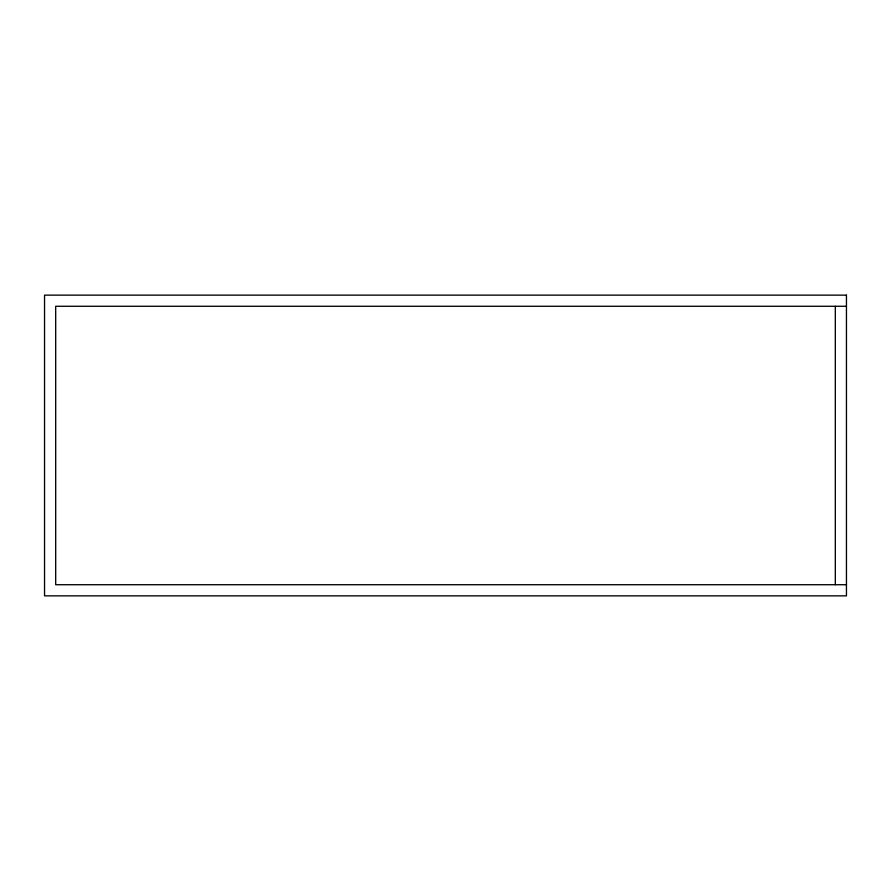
<?xml version="1.0" encoding="UTF-8"?>
<svg xmlns="http://www.w3.org/2000/svg" width="891" height="891" viewBox="0 0 891 891"><rect width="100%" height="100%" fill="white"/><g stroke="black" fill="none" stroke-linecap="round" stroke-linejoin="round"><path stroke-width="1.34" d="M846.45 306.281L55.688 306.281L55.688 584.719L846.45 584.719M835.312 306.281L835.312 584.719M846.45 295.144L44.55 295.144L44.55 595.856L846.45 595.856L846.45 295.144"/></g></svg>
